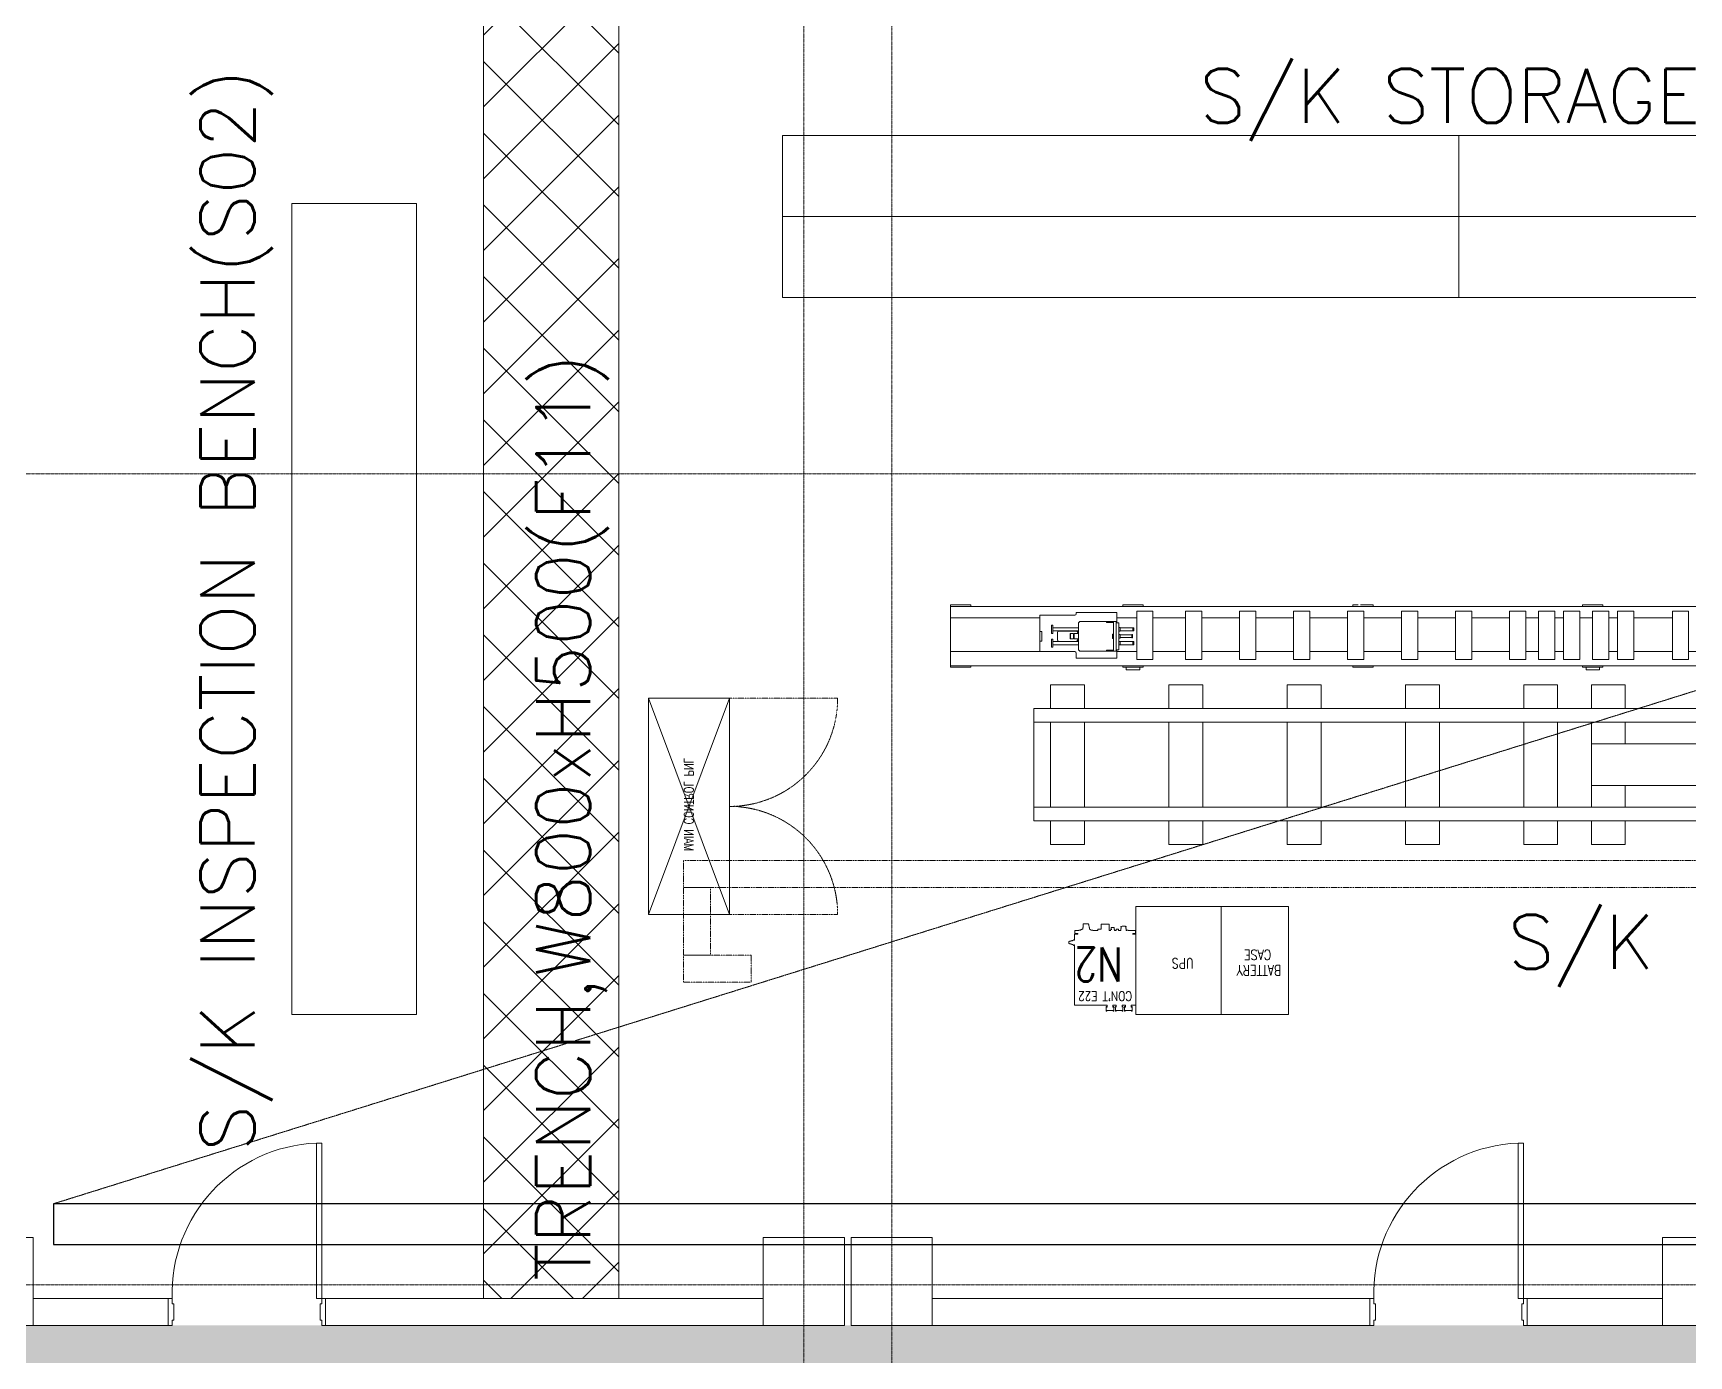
# Model space of a CAD drawing. Extents: x -59767 to 1106559, y -1290 to 1129522.
# Drawn here: x 55858 to 68104, y 247920 to 257706 of the extents above; entities that cross this region are included whole.
import ezdxf
from ezdxf.enums import TextEntityAlignment as Align

# ---------------------------------------------------------------- set-up
doc = ezdxf.new("R2010")
doc.units = 0
doc.linetypes.add('CENTER', pattern=[2, 1.25, -0.25, 0.25, -0.25])
doc.linetypes.add('PHANTOM2', pattern=[1.25, 0.625, -0.125, 0.125, -0.125, 0.125, -0.125])
doc.layers.get('0').update_dxf_attribs({"linetype": 'CONTINUOUS', "lineweight": 9})
for name, color, linetype, lineweight in [('BORDER', 4, 'CONTINUOUS', 9), ('CENTER', 1, 'CENTER', 9), ('COLUMN', 2, 'CONTINUOUS', 9), ('TEXT', 3, 'CONTINUOUS', 9), ('TRENCH', 9, 'CONTINUOUS', 9), ('WALL', 7, 'CONTINUOUS', 9), ('WALL_200', 3, 'CONTINUOUS', 9), ('중간선', 5, 'CONTINUOUS', 9), ('중심선', 1, 'CENTER', 9)]:
    doc.layers.add(name, color=color, linetype=linetype, lineweight=lineweight)
doc.layers.add('CY', color=4, linetype='CONTINUOUS')
doc.styles.add('ROMANS', font='romans.shx', dxfattribs={"bigfont": 'whgtxt.shx'})
doc.styles.get("Standard").update_dxf_attribs({"font": 'romans.shx', "bigfont": 'whtgtxt.shx'})

# ---------------------------------------------------------------- blocks, each defined once
blk = doc.blocks.new('MCB')
at = {"color": 8, "linetype": 'PHANTOM2'}
for p, q in [((-1000, 600), (-1000, 1400)), ((600, 600), (600, 1400))]:
    blk.add_line(p, q, dxfattribs=at)
for p, q in [((-1000, 600), (600, 0)), ((-1000, 0), (600, 600))]:
    blk.add_line(p, q)
blk.add_lwpolyline([(-1000, 0), (600, 0), (600, 600), (-1000, 600)], close=True)
for centre, start, end in [((-1000, 600), 0, 90), ((600, 600), 90, 180)]:
    blk.add_arc(centre, 800, start, end, dxfattribs=at)
at = {"layer": 'BORDER', "color": 7, "style": 'ROMANS', "width": 0.75}
blk.add_text('MAIN CONTROL PNL', height=70, dxfattribs=at).set_placement((-187, 300), align=Align.MIDDLE_CENTER)
blk = doc.blocks.new('CRANE')
at = {"layer": 'CENTER', "linetype": 'CENTER'}
blk.add_line((56008, 563629), (109758, 580429, -3), dxfattribs=at)
at = {"layer": 'CY'}
blk.add_line((56008, 563629), (56008, 563329), dxfattribs=at)
blk.add_lwpolyline([(56008, 563329), (109758, 563329), (109758, 563629), (56008, 563629)], dxfattribs=at)

msp = doc.modelspace()

# ---------------------------------------------------------------- hatches: boundary and pattern name
at = {"layer": 'TRENCH'}
h = msp.add_hatch(dxfattribs=at)
h.set_pattern_fill('ANSI37', color=256, scale=3000)
h.set_pattern_definition([(45, (124853.57, 245394.85), (-265.165, 265.165), []), (135, (124853.57, 245394.85), (-265.165, -265.165), [])])
h.paths.add_polyline_path([(59189.7, 263144.9), (59189.7, 248344.9), (60189.7, 248344.9), (60189.7, 263144.9)])
at = {"layer": '중간선', "transparency": 33554585}
h = msp.add_hatch(dxfattribs=at)
h.set_pattern_fill('DOTS', color=6, scale=100)
h.set_pattern_definition([(0, (138763.79, 0), (79.375, 158.75), [0, -158.75])])
h.paths.add_polyline_path([(92308.2, 248144.6), (92308.2, 246544.6), (47958.2, 246544.6), (47958.2, 248144.9)])

# ---------------------------------------------------------------- linework, layer by layer
at = {"layer": 'COLUMN', "linetype": 'Continuous'}
for points in [[(55258.2, 248144.6), (55858.2, 248144.6), (55858.2, 248794.9), (55258.2, 248794.9)], [(61258.2, 248144.6), (61858.2, 248144.6), (61858.2, 248794.9), (61258.2, 248794.9)], [(61908.2, 248144.6), (62508.2, 248144.6), (62508.2, 248794.9), (61908.2, 248794.9)], [(67908.2, 248144.6), (68508.2, 248144.6), (68508.2, 248794.9), (67908.2, 248794.9)]]:
    msp.add_lwpolyline(points, close=True, dxfattribs=at)
at = {"layer": 'TRENCH'}
msp.add_lwpolyline([(60189.7, 263144.9), (59189.7, 263144.9), (59189.7, 248344.9), (60189.7, 248344.9)], close=True, dxfattribs=at)
at = {"layer": 'WALL', "color": 0}
for p, q in [((57953.2, 248344.6), (57953.2, 249494.6)), ((57993.2, 249494.6), (57953.2, 249494.6)), ((57993.2, 248344.6), (57993.2, 249494.6)), ((66840.2, 248344.6), (66840.2, 249494.6)), ((66880.2, 249494.6), (66840.2, 249494.6)), ((66880.2, 248344.6), (66880.2, 249494.6)), ((57993.2, 248344.6), (57953.2, 248344.6)), ((66880.2, 248344.6), (66840.2, 248344.6)), ((56858.2, 248324.6), (56858.2, 248164.6)), ((58021.2, 248324.6), (58021.2, 248164.6)), ((65745.2, 248324.6), (65745.2, 248164.6)), ((66908.2, 248324.6), (66908.2, 248164.6))]:
    msp.add_line(p, q, dxfattribs=at)
for points in [[(56858.2, 248344.6), (56858.2, 248144.6), (56886.2, 248144.6), (56886.2, 248184.6), (56898.2, 248184.6), (56898.2, 248304.6), (56886.2, 248304.6), (56886.2, 248344.6)], [(58021.2, 248344.6), (58021.2, 248144.6), (57993.2, 248144.6), (57993.2, 248184.6), (57981.2, 248184.6), (57981.2, 248304.6), (57993.2, 248304.6), (57993.2, 248344.6)], [(65745.2, 248344.6), (65745.2, 248144.6), (65773.2, 248144.6), (65773.2, 248184.6), (65785.2, 248184.6), (65785.2, 248304.6), (65773.2, 248304.6), (65773.2, 248344.6)], [(66908.2, 248344.6), (66908.2, 248144.6), (66880.2, 248144.6), (66880.2, 248184.6), (66868.2, 248184.6), (66868.2, 248304.6), (66880.2, 248304.6), (66880.2, 248344.6)]]:
    msp.add_lwpolyline(points, close=True, dxfattribs=at)
for centre in [(57999.4, 248381.1), (66886.4, 248381.1)]:
    msp.add_arc(centre, 1113.8, 92.37894, 181.87296, dxfattribs=at)
at = {"layer": 'WALL_200', "ltscale": 0.5}
for p, q in [((55858.2, 248344.6), (56858.2, 248344.6)), ((58021.2, 248344.6), (61258.2, 248344.6)), ((65745.2, 248344.6), (62508.2, 248344.6)), ((67908.2, 248344.6), (66908.2, 248344.6, -1)), ((55858.2, 248144.6), (56858.2, 248144.6)), ((58021.2, 248144.6), (61258.2, 248144.6)), ((65745.2, 248144.6), (62508.2, 248144.6)), ((68508.2, 248144.6), (66908.2, 248144.6, -1))]:
    msp.add_line(p, q, dxfattribs=at)
at = {"layer": 'WALL_200', "color": 8, "linetype": 'PHANTOM2'}
for points in [[(60668.2, 251584.9), (70018.2, 251584.9), (70018.2, 251384.9), (60668.2, 251384.9)], [(60668.2, 251384.9), (60868.2, 251384.9), (60868.2, 250884.9), (60668.2, 250884.9)], [(60668.2, 250684.9), (60668.2, 250884.9), (61168.2, 250884.9), (61168.2, 250684.9)]]:
    msp.add_lwpolyline(points, close=True, dxfattribs=at)
at = {"layer": '중간선', "lineweight": 9}
for p, q in [((71401.2, 256948.7), (61401.2, 256948.7)), ((61401.2, 256948.7), (61401.2, 255748.7)), ((66401.2, 256948.7), (66401.2, 255748.4)), ((58692.7, 256444.9), (57772.7, 256444.9)), ((57772.7, 250444.9), (57772.7, 256444.9)), ((58692.7, 250444.9), (58692.7, 256444.9)), ((71401.2, 256348.7), (61401.2, 256348.7)), ((71401.2, 255748.7), (61401.2, 255748.7)), ((62793.2, 253474.9), (62643.2, 253474.9)), ((62643.2, 253464.9), (68740, 253464.9)), ((62643.2, 253379.9), (63303.7, 253379.9)), ((62793.2, 253464.9), (62793.2, 253474.9)), ((63562.7, 253399.3), (63303.7, 253399.3)), ((63303.7, 253129.9), (63303.7, 253399.3)), ((63572.7, 253419.3), (63572.7, 253409.3)), ((63572.7, 253419.3), (63872.7, 253419.3)), ((63872.7, 253419.3), (63872.7, 253343.5)), ((63872.7, 253379.9), (64016.2, 253379.9)), ((63918.2, 253474.9), (63918.2, 253464.9)), ((64068.2, 253474.9), (63918.2, 253474.9)), ((64068.2, 253464.9), (64068.2, 253474.9)), ((64143.4, 253379.9), (64377.7, 253379.9)), ((64504.9, 253379.9), (64776.9, 253379.9)), ((64904.1, 253379.9), (65176.2, 253379.9)), ((65303.4, 253379.9), (65575.5, 253379.9)), ((65618.2, 253474.9), (65618.2, 253464.9)), ((65659.1, 253474.9), (65618.2, 253474.9)), ((65768.2, 253474.9), (65674.1, 253474.9)), ((65702.7, 253379.9), (65974.7, 253379.9)), ((65768.2, 253464.9), (65768.2, 253474.9)), ((66101.9, 253379.9), (66374, 253379.9)), ((66501.2, 253379.9), (66773.2, 253379.9)), ((66900.4, 253379.9), (66988.1, 253379.9)), ((67115.3, 253379.9), (67172.5, 253379.9)), ((67299.7, 253379.9), (67387.4, 253379.9)), ((67318.2, 253474.9), (67318.2, 253464.9)), ((67468.2, 253474.9), (67318.2, 253474.9)), ((67468.2, 253464.9), (67468.2, 253474.9)), ((67514.6, 253379.9), (67571.8, 253379.9)), ((67699, 253379.9), (67978.4, 253379.9)), ((62643.2, 253129.9), (63303.7, 253129.9)), ((63303.7, 253129.9), (63562.7, 253129.9)), ((63562.7, 253129.9), (63562.7, 253129.9)), ((63572.7, 253119.9), (63572.7, 253081.8)), ((63872.7, 253143.5), (63872.7, 253081.8)), ((63872.7, 253129.9), (64019.8, 253129.9)), ((64139.8, 253129.9), (64381.3, 253129.9)), ((64501.3, 253129.9), (64780.5, 253129.9)), ((64900.5, 253129.9), (65179.8, 253129.9)), ((65299.8, 253129.9), (65579.1, 253129.9)), ((65699.1, 253129.9), (65978.3, 253129.9)), ((66098.3, 253129.9), (66377.6, 253129.9)), ((66497.6, 253129.9), (66776.8, 253129.9)), ((66896.8, 253129.9), (66991.7, 253129.9)), ((67111.7, 253129.9), (67176.1, 253129.9)), ((67511, 253129.9), (67575.4, 253129.9)), ((67695.4, 253129.9), (67982, 253129.9)), ((68102, 253129.9), (68743.2, 253129.9)), ((62643.2, 253024.9), (68743.2, 253024.9)), ((62643.2, 253014.9), (62793.2, 253014.9)), ((62793.2, 253014.9), (62793.2, 253024.9)), ((63872.7, 253081.8), (63572.7, 253081.8)), ((63918.2, 253024.9), (63918.2, 253014.9)), ((63918.2, 253014.9), (63943.2, 253014.9)), ((63943.2, 253014.9), (64043.2, 253014.9)), ((63943.2, 252994.9), (63943.2, 253014.9)), ((63943.2, 252994.9), (64043.2, 252994.9)), ((64043.2, 252994.9), (64043.2, 253014.9)), ((64043.2, 253014.9), (64068.2, 253014.9)), ((64068.2, 253014.9), (64068.2, 253024.9)), ((65618.2, 253024.9), (65618.2, 253014.9)), ((65618.2, 253014.9), (65768.2, 253014.9)), ((65768.2, 253014.9), (65768.2, 253024.9)), ((67318.2, 253024.9), (67318.2, 253014.9)), ((67318.2, 253014.9), (67343.2, 253014.9)), ((67343.2, 253014.9), (67443.2, 253014.9)), ((67343.2, 252994.9), (67343.2, 253014.9)), ((67343.2, 252994.9), (67443.2, 252994.9)), ((67443.2, 252994.9), (67443.2, 253014.9)), ((67443.2, 253014.9), (67468.2, 253014.9)), ((67468.2, 253014.9), (67468.2, 253024.9)), ((58692.7, 250444.9), (57772.7, 250444.9))]:
    msp.add_line(p, q, dxfattribs=at)
at = {"layer": '중간선', "lineweight": 5}
for p, q in [((62643.2, 253474.9), (62643.2, 253014.9)), ((63303.7, 253261.5), (63303.7, 253279)), ((63303.7, 253279), (63318.7, 253279)), ((63303.7, 253225.5), (63303.7, 253261.5)), ((63318.7, 253261.5), (63318.7, 253279)), ((63318.7, 253225.5), (63318.7, 253261.5)), ((63388.7, 253312.9), (63388.7, 253324.9)), ((63398.7, 253324.9), (63388.7, 253324.9)), ((63388.7, 253276.9), (63388.7, 253312.9)), ((63388.7, 253264.9), (63388.7, 253276.9)), ((63398.7, 253264.9), (63388.7, 253264.9)), ((63398.7, 253312.9), (63398.7, 253324.9)), ((63398.7, 253276.9), (63398.7, 253312.9)), ((63588.7, 253306.4), (63398.7, 253306.4)), ((63398.7, 253283.4), (63588.7, 253283.4)), ((63398.7, 253264.9), (63398.7, 253276.9)), ((63433.7, 253216), (63433.7, 253271)), ((63443.7, 253281), (63573.7, 253281)), ((63528.7, 253262.5), (63529.7, 253263.5)), ((63528.7, 253262.5), (63529.7, 253263.5)), ((63528.7, 253234.3), (63528.7, 253262.5)), ((63528.7, 253262.4), (63528.7, 253262.5)), ((63528.7, 253224.5), (63528.7, 253262.4)), ((63529.7, 253233.9), (63529.7, 253263.5)), ((63552.7, 253263.5), (63529.7, 253263.5)), ((63529.7, 253263.5), (63529.7, 253263.4)), ((63552.7, 253263.5), (63529.7, 253263.5)), ((63529.7, 253263.4), (63529.7, 253223.5)), ((63552.7, 253233.9), (63552.7, 253263.5)), ((63553.7, 253262.5), (63552.7, 253263.5)), ((63552.7, 253263.4), (63552.7, 253263.5)), ((63553.7, 253262.5), (63552.7, 253263.5)), ((63552.7, 253223.5), (63552.7, 253263.4)), ((63553.7, 253234.3), (63553.7, 253262.5)), ((63553.7, 253262.5), (63553.7, 253262.4)), ((63553.7, 253262.4), (63553.7, 253224.5)), ((63557.7, 253254.5), (63553.7, 253254.5)), ((63557.7, 253238.2), (63557.7, 253254.5)), ((63558.7, 253253.5), (63557.7, 253254.5)), ((63558.7, 253223.5), (63558.7, 253263.5)), ((63558.7, 253263.5), (63562.2, 253263.5)), ((63558.7, 253246.5), (63558.7, 253263.5)), ((63562.2, 253263.5), (63558.7, 253263.5)), ((63558.7, 253254), (63558.7, 253253.9)), ((63558.7, 253253.9), (63558.7, 253233)), ((63558.7, 253238.7), (63558.7, 253253.5)), ((63558.7, 253223.5), (63558.7, 253240.4)), ((63558.7, 253233.5), (63558.7, 253238.7)), ((63562.2, 253263.5), (63588.7, 253263.5)), ((63588.7, 253263.5), (63562.2, 253263.5)), ((63583.7, 253271), (63583.7, 253263.5)), ((63588.7, 253343.5), (63598.7, 253353.5)), ((63588.7, 253343.5), (63588.7, 253143.5)), ((63598.7, 253353.5), (63867.7, 253353.5)), ((63797.7, 253353.5), (63797.7, 253345.5)), ((63847.7, 253345.5), (63797.7, 253345.5)), ((63841.7, 253258.5), (63842.7, 253259.5)), ((63841.7, 253236.3), (63841.7, 253258.5)), ((63842.7, 253235.8), (63842.7, 253259.5)), ((63847.7, 253259.5), (63842.7, 253259.5)), ((63847.7, 253353.5), (63847.7, 253133.5)), ((63867.7, 253353.5), (63867.7, 253133.5)), ((63867.7, 253343.5), (63887.7, 253343.5)), ((63867.7, 253338.5), (63867.7, 253148.5)), ((63887.7, 253343.5), (63887.7, 253338.5)), ((63887.7, 253338.5), (63887.7, 253148.5)), ((63887.7, 253307.9), (63898.2, 253307.9)), ((63887.7, 253281.9), (63898.2, 253281.9)), ((63887.7, 253281.9), (63898.2, 253281.9)), ((63897.7, 253256.5), (63887.7, 253256.5)), ((63897.7, 253237.2), (63897.7, 253256.5)), ((63898.7, 253255.5), (63897.7, 253256.5)), ((63898.2, 253281.9), (63898.2, 253307.9)), ((63898.7, 253307.4), (63898.2, 253307.9)), ((63898.7, 253282.4), (63898.2, 253281.9)), ((63898.7, 253282.4), (63898.2, 253281.9)), ((63898.7, 253307.4), (63898.7, 253282.4)), ((63898.7, 253306.9), (63991.2, 253306.9)), ((63898.7, 253282.9), (63991.2, 253282.9)), ((63898.7, 253282.9), (63991.2, 253282.9)), ((63898.7, 253237.7), (63898.7, 253255.5)), ((63983.9, 253253.5), (63898.7, 253253.5)), ((63983.9, 253238.7), (63983.9, 253253.5)), ((63984.9, 253252.5), (63983.9, 253253.5)), ((63983.9, 253233.5), (63983.9, 253238.7)), ((63984.9, 253255.5), (63985.4, 253256)), ((63984.9, 253255.5), (63984.9, 253249.2)), ((63984.9, 253239.1), (63984.9, 253252.5)), ((63984.9, 253249.2), (63984.9, 253231.5)), ((63984.9, 253234.5), (63984.9, 253239.1)), ((63985.4, 253256), (63985.4, 253249.4)), ((63985.4, 253256), (63989.4, 253256)), ((63985.4, 253249.4), (63985.4, 253231)), ((63989.4, 253256), (63989.4, 253249.4)), ((63989.9, 253255.5), (63989.4, 253256)), ((63989.4, 253249.4), (63989.4, 253231)), ((63989.9, 253255.5), (63989.9, 253249.2)), ((63989.9, 253249.2), (63989.9, 253231.5)), ((63991.2, 253306.9), (63991.2, 253282.9)), ((63991.2, 253305.4), (63994.2, 253305.4)), ((63991.2, 253284.4), (63994.2, 253284.4)), ((63991.2, 253284.4), (63994.2, 253284.4)), ((63994.2, 253306.9), (63994.2, 253282.9)), ((63994.2, 253306.9), (63999.2, 253306.9)), ((63994.2, 253282.9), (63999.2, 253282.9)), ((63994.2, 253282.9), (63999.2, 253282.9)), ((63999.2, 253306.9), (63999.2, 253282.9)), ((63303.7, 253208), (63303.7, 253225.5)), ((63303.7, 253208), (63318.7, 253208)), ((63318.7, 253208), (63318.7, 253225.5)), ((63388.7, 253222.1), (63388.7, 253210.1)), ((63388.7, 253222.1), (63398.7, 253222.1)), ((63388.7, 253210.1), (63388.7, 253174.1)), ((63388.7, 253174.1), (63388.7, 253162.1)), ((63388.7, 253162.1), (63398.7, 253162.1)), ((63398.7, 253222.1), (63398.7, 253210.1)), ((63398.7, 253210.1), (63398.7, 253174.1)), ((63588.7, 253203.6), (63398.7, 253203.6)), ((63398.7, 253180.6), (63588.7, 253180.6)), ((63398.7, 253174.1), (63398.7, 253162.1)), ((63573.7, 253206), (63443.7, 253206)), ((63528.7, 253224.5), (63528.7, 253234.3)), ((63528.7, 253224.5), (63529.7, 253223.5)), ((63528.7, 253224.5), (63529.7, 253223.5)), ((63529.7, 253223.5), (63529.7, 253233.9)), ((63552.7, 253223.5), (63529.7, 253223.5)), ((63552.7, 253223.5), (63529.7, 253223.5)), ((63552.7, 253223.5), (63552.7, 253233.9)), ((63553.7, 253224.5), (63552.7, 253223.5)), ((63553.7, 253224.5), (63552.7, 253223.5)), ((63553.7, 253224.5), (63553.7, 253234.3)), ((63557.7, 253232.5), (63553.7, 253232.5)), ((63557.7, 253232.5), (63557.7, 253238.2)), ((63558.7, 253233.5), (63557.7, 253232.5)), ((63558.7, 253223.5), (63562.2, 253223.5)), ((63562.2, 253223.5), (63558.7, 253223.5)), ((63562.2, 253223.5), (63588.7, 253223.5)), ((63562.2, 253223.5), (63588.7, 253223.5)), ((63583.7, 253223.5), (63583.7, 253216)), ((63588.7, 253143.5), (63598.7, 253133.5)), ((63867.7, 253133.5), (63598.7, 253133.5)), ((63847.7, 253141.5), (63797.7, 253141.5)), ((63797.7, 253141.5), (63797.7, 253133.5)), ((63841.7, 253228.5), (63841.7, 253236.3)), ((63841.7, 253228.5), (63842.7, 253227.5)), ((63842.7, 253227.5), (63842.7, 253235.8)), ((63847.7, 253227.5), (63842.7, 253227.5)), ((63867.7, 253143.5), (63887.7, 253143.5)), ((63897.7, 253230.5), (63887.7, 253230.5)), ((63887.7, 253205.1), (63898.2, 253205.1)), ((63887.7, 253179.1), (63898.2, 253179.1)), ((63887.7, 253179.1), (63898.2, 253179.1)), ((63887.7, 253148.5), (63887.7, 253143.5)), ((63897.7, 253230.5), (63897.7, 253237.2)), ((63898.7, 253231.5), (63897.7, 253230.5)), ((63898.2, 253179.1), (63898.2, 253205.1)), ((63898.7, 253204.6), (63898.2, 253205.1)), ((63898.7, 253179.6), (63898.2, 253179.1)), ((63898.7, 253179.6), (63898.2, 253179.1)), ((63898.7, 253231.5), (63898.7, 253237.7)), ((63983.9, 253233.5), (63898.7, 253233.5)), ((63898.7, 253204.6), (63898.7, 253179.6)), ((63898.7, 253204.1), (63991.2, 253204.1)), ((63898.7, 253180.1), (63991.2, 253180.1)), ((63898.7, 253180.1), (63991.2, 253180.1)), ((63984.9, 253234.5), (63983.9, 253233.5)), ((63984.9, 253231.5), (63985.4, 253231)), ((63985.4, 253231), (63989.4, 253231)), ((63989.9, 253231.5), (63989.4, 253231)), ((63991.2, 253204.1), (63991.2, 253180.1)), ((63991.2, 253202.6), (63994.2, 253202.6)), ((63991.2, 253181.6), (63994.2, 253181.6)), ((63991.2, 253181.6), (63994.2, 253181.6)), ((63994.2, 253204.1), (63994.2, 253180.1)), ((63994.2, 253204.1), (63999.2, 253204.1)), ((63994.2, 253180.1), (63999.2, 253180.1)), ((63994.2, 253180.1), (63999.2, 253180.1)), ((63999.2, 253204.1), (63999.2, 253180.1)), ((68703.2, 252608.5), (63258.2, 252608.5))]:
    msp.add_line(p, q, dxfattribs=at)
for points in [[(64139.8, 253428.4), (64019.8, 253428.4), (64019.8, 253071.4), (64139.8, 253071.4)], [(64501.3, 253428.4), (64381.3, 253428.4), (64381.3, 253071.4), (64501.3, 253071.4)], [(64900.5, 253428.4), (64780.5, 253428.4), (64780.5, 253071.4), (64900.5, 253071.4)], [(65299.8, 253428.4), (65179.8, 253428.4), (65179.8, 253071.4), (65299.8, 253071.4)], [(65699.1, 253428.4), (65579.1, 253428.4), (65579.1, 253071.4), (65699.1, 253071.4)], [(66098.3, 253428.4), (65978.3, 253428.4), (65978.3, 253071.4), (66098.3, 253071.4)], [(66497.6, 253428.4), (66377.6, 253428.4), (66377.6, 253071.4), (66497.6, 253071.4)], [(66896.8, 253428.4), (66776.8, 253428.4), (66776.8, 253071.4), (66896.8, 253071.4)], [(67111.7, 253428.4), (66991.7, 253428.4), (66991.7, 253071.4), (67111.7, 253071.4)], [(67296.1, 253428.4), (67176.1, 253428.4), (67176.1, 253071.4), (67296.1, 253071.4)], [(67511, 253428.4), (67391, 253428.4), (67391, 253071.4), (67511, 253071.4)], [(67695.4, 253428.4), (67575.4, 253428.4), (67575.4, 253071.4), (67695.4, 253071.4)], [(68102, 253428.4), (67982, 253428.4), (67982, 253071.4), (68102, 253071.4)], [(68703.2, 251978.5), (63258.2, 251978.5), (63258.2, 251978.5), (68703.2, 251978.5)]]:
    msp.add_lwpolyline(points, close=True, dxfattribs=at)
for points in [[(63633.2, 252708.5), (63633.2, 252883.5), (63383.2, 252883.5), (63383.2, 252708.5)], [(64508.2, 252708.5), (64508.2, 252883.5), (64258.2, 252883.5), (64258.2, 252708.5)], [(65383.2, 252708.5), (65383.2, 252883.5), (65133.2, 252883.5), (65133.2, 252708.5)], [(66258.2, 252708.5), (66258.2, 252883.5), (66008.2, 252883.5), (66008.2, 252708.5)], [(67133.2, 252708.5), (67133.2, 252883.5), (66883.2, 252883.5), (66883.2, 252708.5)], [(67633.2, 252708.5), (67633.2, 252883.5), (67383.2, 252883.5), (67383.2, 252708.5)], [(68703.2, 252708.5), (63258.2, 252708.5), (63258.2, 251878.5), (68703.2, 251878.5)], [(63383.2, 252608.5), (63383.2, 251978.5)], [(63633.2, 251978.5), (63633.2, 252608.5)], [(64258.2, 252608.5), (64258.2, 251978.5)], [(64508.2, 251978.5), (64508.2, 252608.5)], [(65133.2, 252608.5), (65133.2, 251978.5)], [(65383.2, 251978.5), (65383.2, 252608.5)], [(66008.2, 252608.5), (66008.2, 251978.5)], [(66258.2, 251978.5), (66258.2, 252608.5)], [(66883.2, 252608.5), (66883.2, 251978.5)], [(67133.2, 251978.5), (67133.2, 252608.5)], [(67383.2, 252608.5), (67383.2, 251978.5)], [(67633.2, 252446.7), (67633.2, 252608.5)], [(68703.2, 252446.7), (67383.2, 252446.7), (67383.2, 252140.3), (68703.2, 252140.3)], [(67633.2, 251978.5), (67633.2, 252140.3)], [(63383.2, 251878.5), (63383.2, 251703.5), (63633.2, 251703.5), (63633.2, 251878.5)], [(64258.2, 251878.5), (64258.2, 251703.5), (64508.2, 251703.5), (64508.2, 251878.5)], [(65133.2, 251878.5), (65133.2, 251703.5), (65383.2, 251703.5), (65383.2, 251878.5)], [(66008.2, 251878.5), (66008.2, 251703.5), (66258.2, 251703.5), (66258.2, 251878.5)], [(66883.2, 251878.5), (66883.2, 251703.5), (67133.2, 251703.5), (67133.2, 251878.5)], [(67383.2, 251878.5), (67383.2, 251703.5), (67633.2, 251703.5), (67633.2, 251878.5)]]:
    msp.add_lwpolyline(points, dxfattribs=at)
at = {"layer": '중간선'}
for points in [[(64013.6, 251244.9), (64643.6, 251244.9), (64643.6, 250444.9), (64013.6, 250444.9)], [(64643.6, 251244.9), (65143.6, 251244.9), (65143.6, 250444.9), (64643.6, 250444.9)]]:
    msp.add_lwpolyline(points, close=True, dxfattribs=at)
msp.add_lwpolyline([(63524.2, 250984.5), (63517.9, 250984.5), (63517.9, 250970.5), (63524.2, 250970.5), (63524.2, 250967), (63529.2, 250967), (63529.2, 250968), (63531.7, 250968), (63531.7, 250964.5), (63536.7, 250964.5), (63536.7, 250965.5), (63539.2, 250965.5), (63539.2, 250962.5), (63544.2, 250962.5), (63544.2, 250964), (63546.7, 250964), (63546.7, 250961), (63553.7, 250959.5), (63553.7, 250956.8), (63558.7, 250956.8), (63558.7, 250960.5, 0.3371882), (63559.8, 250959), (63559.8, 250515.4), (63800.8, 250515.4), (63800.8, 250510.7), (63800.8, 250499.5), (63799.8, 250499.5), (63799.8, 250503), (63799.8, 250504.1), (63794.8, 250504.1), (63794.8, 250503), (63794.8, 250499.5), (63793.8, 250499.5), (63793.8, 250498.3), (63793.8, 250494.6), (63794.8, 250494.6), (63794.8, 250493.3), (63794.8, 250473.8), (63794.8, 250469.1), (63799.8, 250469.1), (63799.8, 250473.8), (63799.8, 250474.1), (63800.1, 250474.4), (63800.4, 250474.6), (63800.7, 250474.8), (63801.1, 250474.9), (63801.4, 250475.1), (63801.7, 250475.1), (63802, 250475.2), (63802.3, 250475.3), (63802.7, 250475.4), (63803, 250475.4), (63803.4, 250475.5), (63803.7, 250475.5), (63804.1, 250475.6), (63804.5, 250475.6), (63804.8, 250475.6), (63805.2, 250475.7), (63805.5, 250475.7), (63805.9, 250475.7), (63806.3, 250475.7), (63838.3, 250475.7), (63838.6, 250475.7), (63839, 250475.7), (63839.4, 250475.7), (63839.7, 250475.6), (63840.1, 250475.6), (63840.4, 250475.6), (63840.8, 250475.5), (63841.1, 250475.5), (63841.5, 250475.4), (63841.9, 250475.4), (63842.2, 250475.3), (63842.5, 250475.2), (63842.8, 250475.1), (63843.1, 250475.1), (63843.5, 250474.9), (63843.8, 250474.8), (63844.2, 250474.6), (63844.5, 250474.4), (63844.7, 250474.1), (63844.8, 250473.8), (63844.8, 250469.1), (63849.8, 250469.1), (63849.8, 250473.8), (63849.8, 250493.3), (63849.8, 250494.6), (63850.8, 250494.6), (63850.8, 250498.3), (63850.8, 250499.5), (63849.8, 250499.5), (63849.8, 250503), (63849.8, 250504.1), (63844.8, 250504.1), (63844.8, 250503), (63844.8, 250499.5), (63843.8, 250499.5), (63843.8, 250510.7), (63843.8, 250515.4), (63868.8, 250515.4), (63868.8, 250510.7), (63868.8, 250499.5), (63867.8, 250499.5), (63867.8, 250503), (63867.8, 250504.1), (63862.8, 250504.1), (63862.8, 250503), (63862.8, 250499.5), (63861.8, 250499.5), (63861.8, 250498.3), (63861.8, 250494.6), (63862.8, 250494.6), (63862.8, 250493.3), (63862.8, 250473.8), (63862.8, 250469.1), (63867.8, 250469.1), (63867.8, 250473.8), (63867.8, 250474.1), (63868.1, 250474.4), (63868.4, 250474.6), (63868.7, 250474.8), (63869.1, 250474.9), (63869.4, 250475.1), (63869.7, 250475.1), (63870, 250475.2), (63870.3, 250475.3), (63870.7, 250475.4), (63871, 250475.4), (63871.4, 250475.5), (63871.7, 250475.5), (63872.1, 250475.6), (63872.5, 250475.6), (63872.8, 250475.6), (63873.2, 250475.7), (63873.5, 250475.7), (63873.9, 250475.7), (63874.3, 250475.7), (63906.3, 250475.7), (63906.6, 250475.7), (63907, 250475.7), (63907.4, 250475.7), (63907.7, 250475.6), (63908.1, 250475.6), (63908.4, 250475.6), (63908.8, 250475.5), (63909.1, 250475.5), (63909.5, 250475.4), (63909.9, 250475.4), (63910.2, 250475.3), (63910.5, 250475.2), (63910.8, 250475.1), (63911.1, 250475.1), (63911.5, 250474.9), (63911.8, 250474.8), (63912.2, 250474.6), (63912.5, 250474.4), (63912.7, 250474.1), (63912.8, 250473.8), (63912.8, 250469.1), (63917.8, 250469.1), (63917.8, 250473.8), (63917.8, 250493.3), (63917.8, 250494.6), (63918.8, 250494.6), (63918.8, 250498.3), (63918.8, 250499.5), (63917.8, 250499.5), (63917.8, 250503), (63917.8, 250504.1), (63912.8, 250504.1), (63912.8, 250503), (63912.8, 250499.5), (63911.8, 250499.5), (63911.8, 250510.7), (63911.8, 250515.4), (63936.8, 250515.4), (63936.8, 250510.7), (63936.8, 250499.5), (63935.8, 250499.5), (63935.8, 250503), (63935.8, 250504.1), (63930.8, 250504.1), (63930.8, 250503), (63930.8, 250499.5), (63929.8, 250499.5), (63929.8, 250498.3), (63929.8, 250494.6), (63930.8, 250494.6), (63930.8, 250493.3), (63930.8, 250473.8), (63930.8, 250469.1), (63935.8, 250469.1), (63935.8, 250473.8), (63935.8, 250474.1), (63936.1, 250474.4), (63936.4, 250474.6), (63936.7, 250474.8), (63937.1, 250474.9), (63937.4, 250475.1), (63937.7, 250475.1), (63938, 250475.2), (63938.3, 250475.3), (63938.7, 250475.4), (63939, 250475.4), (63939.4, 250475.5), (63939.7, 250475.5), (63940.1, 250475.6), (63940.5, 250475.6), (63940.8, 250475.6), (63941.2, 250475.7), (63941.5, 250475.7), (63941.9, 250475.7), (63942.3, 250475.7), (63974.3, 250475.7), (63974.6, 250475.7), (63975, 250475.7), (63975.4, 250475.7), (63975.7, 250475.6), (63976.1, 250475.6), (63976.4, 250475.6), (63976.8, 250475.5), (63977.1, 250475.5), (63977.5, 250475.4), (63977.9, 250475.4), (63978.2, 250475.3), (63978.5, 250475.2), (63978.8, 250475.1), (63979.1, 250475.1), (63979.5, 250474.9), (63979.8, 250474.8), (63980.2, 250474.6), (63980.5, 250474.4), (63980.7, 250474.1), (63980.8, 250473.8), (63980.8, 250469.1), (63985.8, 250469.1), (63985.8, 250473.8), (63985.8, 250493.3), (63985.8, 250494.6), (63986.8, 250494.6), (63986.8, 250498.3), (63986.8, 250499.5), (63985.8, 250499.5), (63985.8, 250503), (63985.8, 250504.1), (63980.8, 250504.1), (63980.8, 250503), (63980.8, 250499.5), (63979.8, 250499.5), (63979.8, 250510.7), (63979.8, 250515.4), (64013.6, 250515.4), (64013.6, 251039.6), (63989.1, 251039.6), (63989, 251039.8), (63988.9, 251040.1), (63989.3, 251040.1), (63991.5, 251040.1), (63991.5, 251045.7), (64010.1, 251045.7), (64011.7, 251045.7), (64011.7, 251064.1, 0.4142136), (64010.1, 251065.7), (63956.7, 251065.7), (63956.7, 251067.3), (63956.2, 251067.3), (63956.2, 251067.8), (63956.2, 251068.1, 0.3777778), (63947.2, 251068.1), (63947.2, 251067.8), (63947.2, 251067.3), (63942.7, 251067.3), (63942.6, 251073.8), (63942.3, 251074.1), (63942.2, 251080.5), (63941.9, 251080.8), (63940.6, 251080.8), (63940.7, 251090.8), (63942.7, 251093.3), (63942.7, 251094.7, 0.0858924), (63942.5, 251095.3, 0.0387328), (63942.4, 251095.6, 0.2132365), (63941.1, 251096.6, 0.02367), (63933.7, 251098, 0.0059157), (63931.8, 251098.3, 0.0573343), (63913.5, 251098.3, 0.0059157), (63911.6, 251098, 0.02367), (63904.2, 251096.6, 0.2132314), (63902.9, 251095.6, 0.038735), (63902.8, 251095.3, 0.0858945), (63902.7, 251094.7), (63902.7, 251093.3), (63904.7, 251090.8), (63904.8, 251080.8), (63903.5, 251080.8), (63903.2, 251080.5), (63903.1, 251074.1), (63902.8, 251073.8), (63902.7, 251067.3), (63885.4, 251067.3), (63885.4, 251067.9), (63885.6, 251067.9), (63885.4, 251073.3), (63885.1, 251073.6), (63884.4, 251073.6), (63884.4, 251076.6), (63884.1, 251076.9), (63869.3, 251076.9), (63869, 251076.6), (63869, 251073.6), (63868.3, 251073.6), (63867.9, 251073.3), (63867.7, 251067.9), (63868, 251067.9), (63868, 251067.3), (63855.9, 251067.3), (63855.9, 251067.8), (63856.2, 251067.8), (63856.1, 251070.8), (63855.6, 251071.3), (63855.5, 251073.9), (63855.1, 251074.3), (63853.4, 251074.3), (63853.4, 251075, 0.3524915), (63853, 251075.5), (63852.6, 251087.1, 0.4053774), (63851.6, 251088.1), (63842.1, 251088.1), (63842.1, 251088.3), (63832.1, 251088.3), (63832.1, 251088.1), (63831.9, 251088.1, 0.4053597), (63830.9, 251087.1), (63830.5, 251074.9), (63836.1, 251074.9), (63836.1, 251074.9), (63836.1, 251074.3), (63828.3, 251074.3), (63827.9, 251073.9), (63827.8, 251071.3), (63827.3, 251070.8), (63827.2, 251067.8), (63827.5, 251067.8), (63827.5, 251067.3), (63816.7, 251067.3), (63816.7, 251111.1), (63816.7, 251112.7), (63811.7, 251112.7), (63761.7, 251112.7), (63756.7, 251112.7), (63756.7, 251111.1), (63756.7, 251077.2), (63754.8, 251077.2), (63754.3, 251077.2), (63751.6, 251077.2), (63751.6, 251076.7), (63749.6, 251076.7), (63740.1, 251076.7), (63731.8, 251076.7), (63731.8, 251075.8), (63731.7, 251074), (63731.7, 251073.4), (63731.6, 251072.7), (63731.6, 251072.2), (63731.8, 251072.2), (63731.8, 251071.9), (63731.7, 251071.9), (63731.7, 251070.2), (63731.5, 251066.2), (63731.5, 251065.7), (63695.3, 251065.7), (63695.3, 251068.7, 0.4142136), (63694.3, 251069.7), (63679.9, 251069.7), (63679.4, 251074.2, 0.3782425), (63678.4, 251075.1), (63672.3, 251075.1), (63672.3, 251077.6), (63670.1, 251077.6), (63670.1, 251082.6), (63669.8, 251084.8), (63669.8, 251089.6), (63669, 251089.6), (63665.9, 251109.1), (63666.6, 251109.1), (63666.6, 251112.1), (63663.1, 251112.1), (63663.1, 251113.1, 0.4142136), (63661.1, 251115.1), (63625.4, 251115.1, 0.4142136), (63623.4, 251113.1), (63623.4, 251089.6), (63621.8, 251089.6, 0.4142136), (63620.8, 251088.6), (63620.8, 251077.6), (63614.3, 251077.6), (63614.3, 251075.1), (63608.1, 251075.1, 0.3782425), (63607.2, 251074.2), (63606.6, 251069.7), (63592.3, 251069.7, 0.4142136), (63591.3, 251068.7), (63591.3, 251065.7), (63563.3, 251065.7, 0.4142136), (63561.7, 251064.1), (63561.7, 251045.7), (63563.3, 251045.7), (63585.1, 251045.7), (63585.1, 251039.6), (63559.8, 251039.6), (63559.8, 250995.9, 0.3371882), (63558.7, 250994.5), (63558.7, 250998.1), (63553.7, 250998.1), (63553.7, 250995.5), (63546.7, 250994), (63546.7, 250991), (63544.2, 250991), (63544.2, 250992.5), (63539.2, 250992.5), (63539.2, 250989.5), (63536.7, 250989.5), (63536.7, 250990.5), (63531.7, 250990.5), (63531.7, 250987), (63529.2, 250987), (63529.2, 250988), (63524.2, 250988)], format="xyb", close=True, dxfattribs=at)
at = {"layer": '중간선', "lineweight": 9}
for centre, radius, start, end in [((63562.7, 253409.3), 10, 270, 0), ((63562.7, 253119.9), 10, 0, 90), ((62718.2, 253074.9), 60, 269.87509, 270.12491), ((65693.2, 253074.9), 60, 269.87509, 270.12491)]:
    msp.add_arc(centre, radius, start, end, dxfattribs=at)
at = {"layer": '중간선', "lineweight": 5}
for centre, start, end in [((63443.7, 253271), 90, 180.00001), ((63573.7, 253271), 0, 90), ((63443.7, 253216), 180.00001, 270), ((63573.7, 253216), 270, 0)]:
    msp.add_arc(centre, 10, start, end, dxfattribs=at)
at = {"layer": '중심선'}
for p, q in [((62208.2, 303942.2), (62208.2, 240444.9)), ((61558.2, 266444.9), (61558.2, 240444.9)), ((28557.7, 254444.9), (154858.2, 254444.9)), ((28557.7, 248444.9), (154858.2, 248444.9))]:
    msp.add_line(p, q, dxfattribs=at)

# ---------------------------------------------------------------- block references
at = {"layer": '중간선', "color": 2}
msp.add_blockref('CRANE', (0, -314584.2), dxfattribs=at)
at = {"layer": '중간선', "xscale": -1, "rotation": 270}
msp.add_blockref('MCB', (60408.2, 252184.9), dxfattribs=at)

# ---------------------------------------------------------------- texts
at = {"layer": 'TEXT', "lineweight": 9}
for s, p in [('S/K STORAGE RACK(F07)', (64484.9, 257041)), ('S/K SPOT WELDING(S01) ', (66765.9, 250783))]:
    msp.add_text(s, height=400, dxfattribs=at).set_placement(p)
for s, p in [('S/K INSPECTION BENCH(S02)', (57495.8, 249433.3)), ('TRENCH,W800xH500(F11)', (59979.2, 248475.6))]:
    msp.add_text(s, height=400, rotation=90, dxfattribs=at).set_placement(p)
at = {"layer": '중간선', "color": 4, "style": 'ROMANS', "width": 0.8}
for s, p in [('CASE', (64913.8, 250923.9)), ('UPS', (64360.1, 250861.7)), ('BATTERY', (64923.6, 250809.5))]:
    msp.add_text(s, height=75, rotation=180, dxfattribs=at).set_placement(p, align=Align.CENTER)
at = {"layer": '중간선', "width": 0.8}
msp.add_text("CON'T E22", height=70, rotation=180, dxfattribs=at).set_placement((63786.9, 250615.4), align=Align.CENTER)
msp.add_attdef('N2', text='R1', height=250, rotation=180, dxfattribs=at).set_placement((63737.4, 250815.4), align=Align.MIDDLE_CENTER)

doc.saveas('drawing.dxf')
